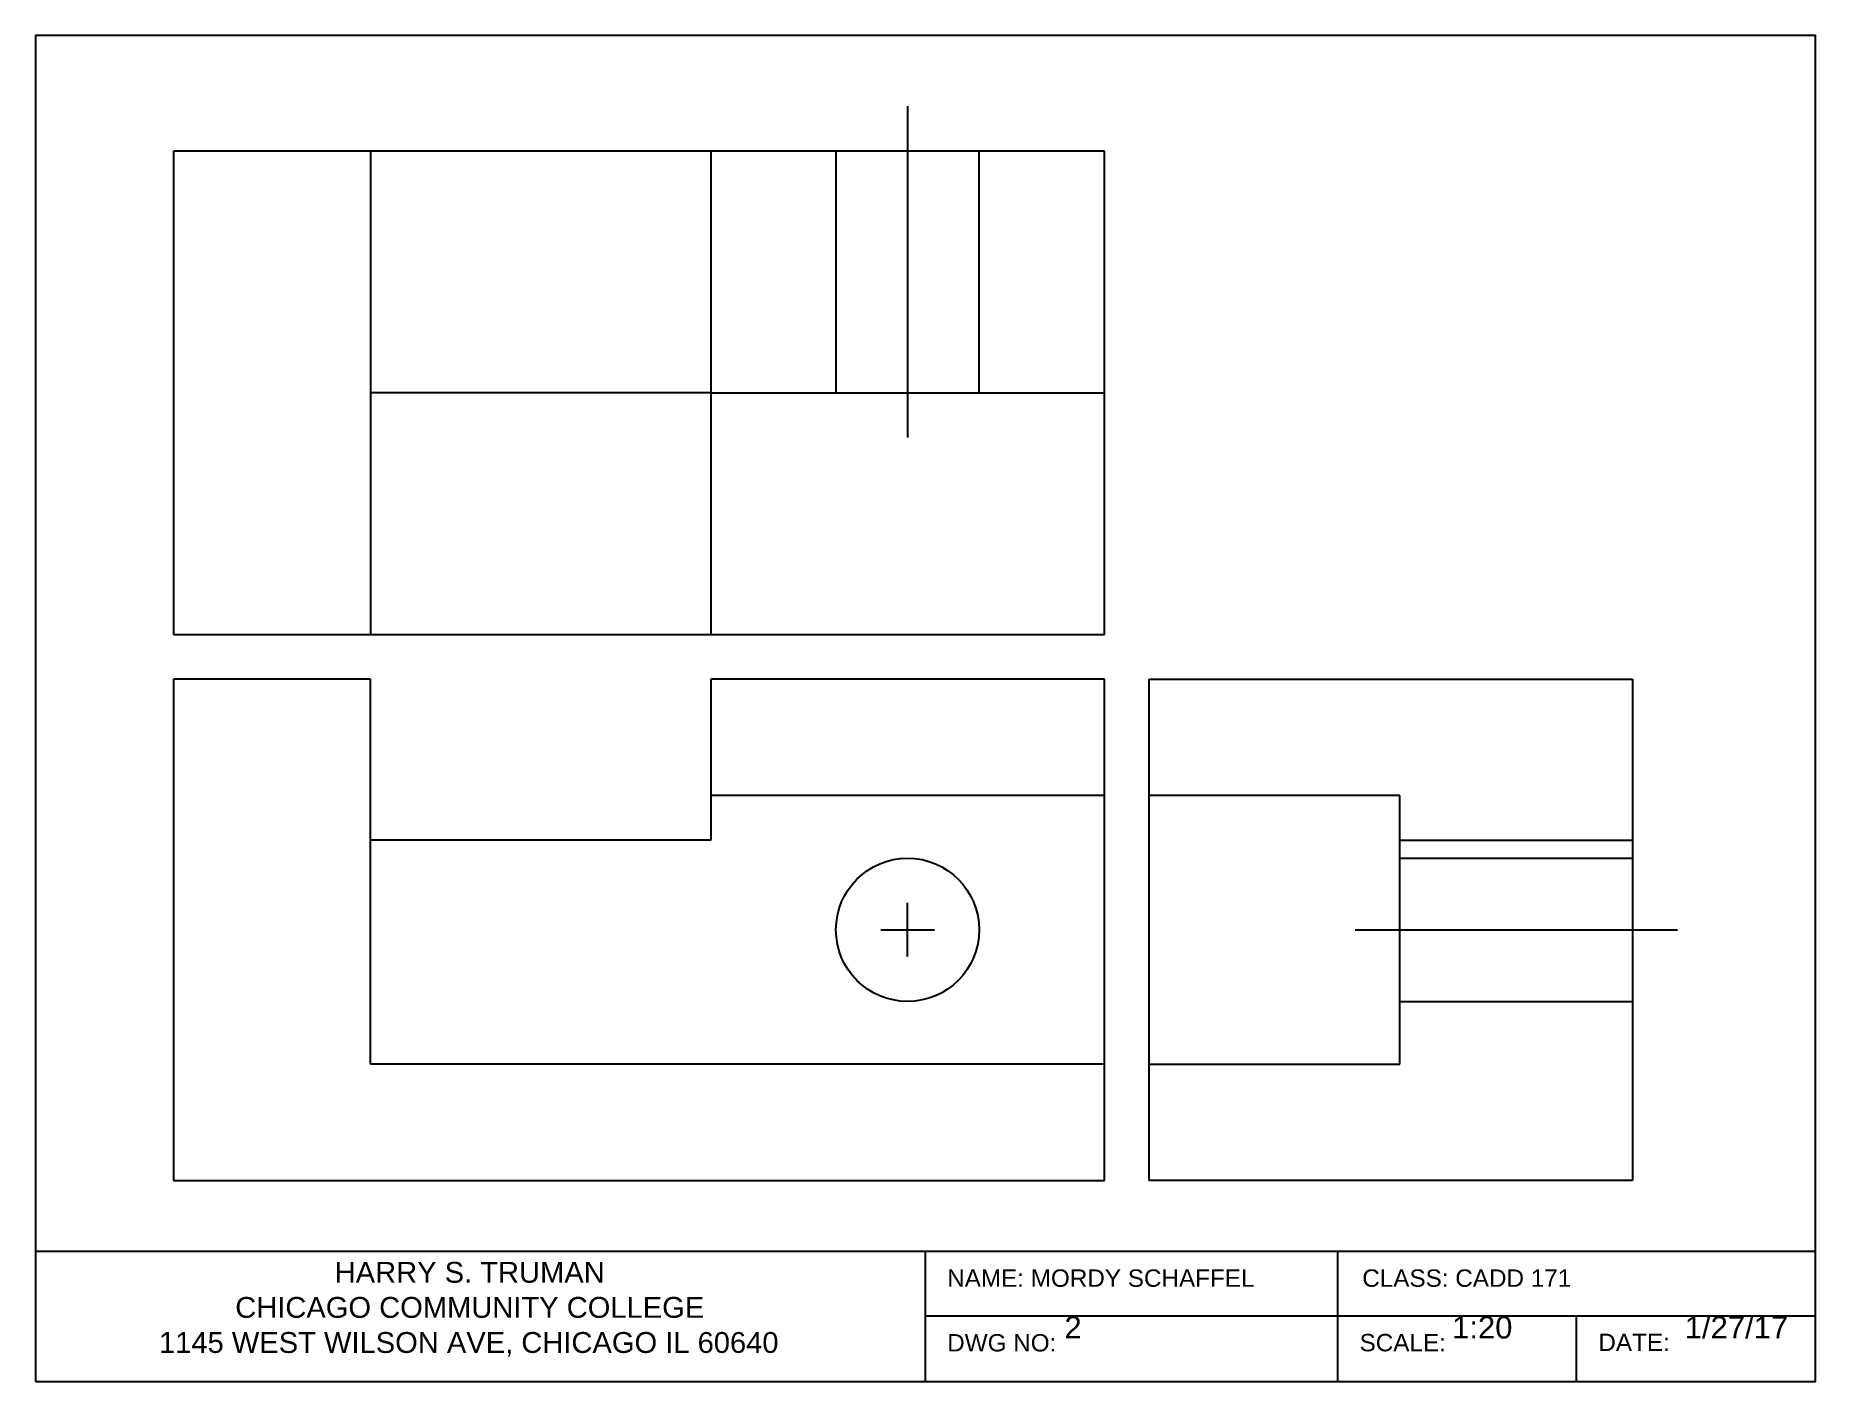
# Paper-space layout 'Layout1' of a CAD drawing. Header units: inches. Extents: x 0.1 to 10.04, y 0.23 to 7.75.
# The model-space entities are those that its viewports show. They can reach past a viewport. Long polylines and large blocks are cut down to what shows.
import ezdxf

# ---------------------------------------------------------------- set-up
doc = ezdxf.new("R2010")
doc.units = ezdxf.units.IN
doc.header["$MEASUREMENT"] = 0
doc.layers.add('Layer1', color=140, linetype='Continuous')
doc.styles.get("Standard").update_dxf_attribs({"font": 'arial.ttf'})

# ---------------------------------------------------------------- blocks, each defined once
blk = doc.blocks.new('template 171')
for p, q in [((0, 0.7275), (9.9425, 0.7275)), ((4.9712, 0), (4.9712, 0.7275)), ((7.275, 0), (7.275, 0.7275)), ((9.9425, 0.3637), (4.9712, 0.3637)), ((8.6087, 0), (8.6087, 0.3637))]:
    blk.add_line(p, q)
blk.add_lwpolyline([(0, 0), (9.9425, 0), (9.9425, 7.5175), (0, 7.5175)], close=True)
for s, height, p in [('HARRY S. TRUMAN', 0.1164, (1.6708, 0.5512)), ('NAME: MORDY SCHAFFEL                CLASS: CADD 171', 0.097, (5.0925, 0.5284)), ('CHICAGO COMMUNITY COLLEGE', 0.1164, (1.1153, 0.3551)), ('1145 WEST WILSON AVE, CHICAGO IL 60640', 0.1164, (0.6894, 0.1591)), ('DWG NO:', 0.097, (5.0925, 0.1672)), ('SCALE:', 0.097, (7.3962, 0.1681)), ('DATE: ', 0.097, (8.73, 0.1697))]:
    blk.add_text(s, height=height).set_placement(p)

msp = doc.modelspace()

# ---------------------------------------------------------------- linework, layer by layer
for p, q in [((104, 115), (0, 115)), ((0, 115), (0, 61)), ((22, 115), (22, 61)), ((60, 115), (60, 61)), ((104, 61), (104, 115)), ((60, 88), (22, 88)), ((0, 61), (104, 61)), ((0, 56), (0, 0)), ((22, 56), (0, 56)), ((22, 13), (22, 56)), ((104, 56), (60, 56)), ((60, 56), (60, 38)), ((104, 0), (104, 56)), ((109, 0), (109, 56)), ((109, 56), (163, 56)), ((163, 56), (163, 0)), ((104, 43), (60, 43)), ((137, 43), (109, 43)), ((137, 13), (137, 43)), ((60, 38), (22, 38)), ((82, 25), (82, 31)), ((79, 28), (85, 28)), ((104, 13), (22, 13)), ((109, 13), (137, 13)), ((0, 0), (104, 0)), ((163, 0), (109, 0))]:
    msp.add_line(p, q)
msp.add_circle((82, 28), 8)
at = {"layer": 'Layer1'}
for p, q in [((82, 120), (82, 83)), ((74, 115), (74, 88)), ((90, 88), (90, 115)), ((60, 88), (104, 88)), ((137, 38), (163, 38)), ((137, 36), (163, 36)), ((132, 28), (168, 28)), ((137, 20), (163, 20))]:
    msp.add_line(p, q, dxfattribs=at)

psp = doc.layouts.get("Layout1")

# ---------------------------------------------------------------- block references
psp.add_blockref('template 171', (0.0962, 0.2339))

# ---------------------------------------------------------------- texts
at = {"insert": (5.0674, 0.5976), "char_height": 0.2, "attachment_point": 1}
psp.add_mtext_dynamic_manual_height_columns('          {\\H0.62x;2                                           1:20                    1/27/17}', width=4.97125, gutter_width=1, heights=[0], dxfattribs=at)

# ---------------------------------------------------------------- viewports
at = {"layer": '0', "view_target_point": (84, 60)}
psp.add_viewport(center=(5.0674, 4.3564), size=(9.9425, 6.79), view_center_point=(0, 0), view_height=135.8, dxfattribs=at)

doc.saveas('drawing.dxf')
